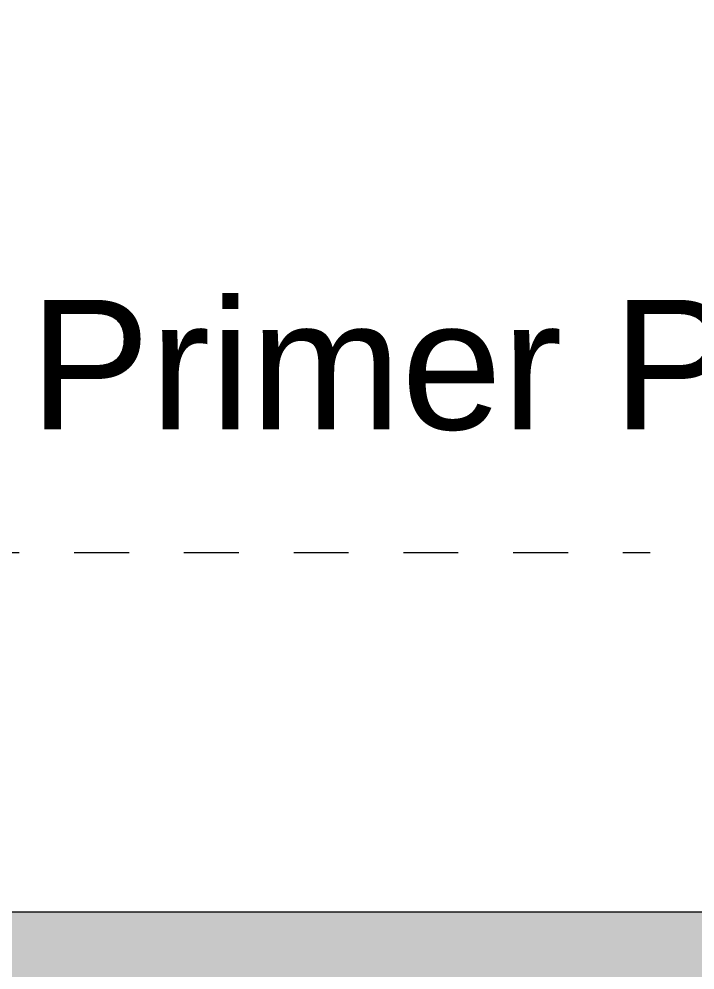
# Model space of a CAD drawing. Header units: metres. Extents: x 42 to 294, y -52 to 32.
# Drawn here: x 243.577 to 244.808, y -38.134 to -36.401 of the extents above; entities that cross this region are included whole.
import ezdxf

# ---------------------------------------------------------------- set-up
doc = ezdxf.new("R2010")
doc.units = ezdxf.units.M
doc.header["$LTSCALE"] = 0.15
doc.linetypes.add('Trazo punto', pattern=[0.015875, 0.00635, -0.004763, 0, -0.004763])
doc.layers.get('0').update_dxf_attribs({"lineweight": 20})
doc.layers.add('A-FLORLEM', color=6, linetype='Continuous', lineweight=9)
doc.layers.add('A-FLOROTM', color=6, linetype='Continuous', lineweight=13)
doc.layers.add('MUROS', color=11, linetype='Continuous')
doc.styles.get("Standard").update_dxf_attribs({"font": 'arial.ttf', "height": 0.15})

msp = doc.modelspace()

# ---------------------------------------------------------------- hatches: boundary and pattern name
at = {"layer": 'MUROS'}
h = msp.add_hatch(color=256, dxfattribs=at)
h.paths.add_polyline_path([(247.1207, -28.6288), (247.0207, -28.6288), (247.0207, -29.6288), (242.5207, -29.6288), (242.4207, -29.6288), (241.5207, -29.6288), (241.3707, -29.6288), (240.1957, -29.6288), (238.2957, -29.6288), (238.1457, -29.6288), (233.8957, -29.6288), (233.8957, -28.6288), (233.5957, -28.6288), (233.5957, -30.3288), (233.8957, -30.3288), (233.8957, -29.9288), (238.1457, -29.9288), (238.1457, -32.4288), (238.2957, -32.4288), (238.2957, -29.9288), (240.1957, -29.9288), (241.3707, -29.9288), (241.3707, -32.4288), (240.1957, -32.4288), (238.2957, -32.4288), (238.1457, -32.4288), (233.8957, -32.4288), (233.8957, -31.4288), (233.5957, -31.4288), (233.5957, -33.1288), (233.8957, -33.1288), (233.8957, -32.7288), (238.1457, -32.7288), (238.1457, -35.2288), (238.2957, -35.2288), (238.2957, -32.7288), (240.1957, -32.7288), (241.3707, -32.7288), (241.3707, -35.2288), (240.1957, -35.2288), (238.2957, -35.2288), (238.1457, -35.2288), (233.8957, -35.2288), (233.8957, -34.2288), (233.5957, -34.2288), (233.5957, -35.9288), (233.8957, -35.9288), (233.8957, -35.5288), (238.1457, -35.5288), (238.1457, -38.0288), (238.2957, -38.0288), (238.2957, -35.5288), (240.1957, -35.5288), (241.3707, -35.5288), (241.3707, -38.0288), (241.5207, -38.0288), (241.5207, -35.5288), (245.7207, -35.5288), (245.7207, -35.9288), (245.8286, -35.9288), (246.0207, -35.9288), (246.0207, -34.3288), (245.8286, -34.3288), (245.7207, -34.3288), (245.7207, -35.2288), (241.5207, -35.2288), (241.5207, -32.7288), (245.7207, -32.7288), (245.7207, -33.1288), (245.8286, -33.1288), (246.0207, -33.1288), (246.0207, -32.7288), (247.0207, -32.7288), (247.1207, -32.7288), (247.1207, -31.4288), (247.0207, -31.4288), (247.0207, -32.4288), (241.5207, -32.4288), (241.5207, -29.9288), (245.7207, -29.9288), (245.7207, -30.3288), (246.0207, -30.3288), (246.0207, -29.9288), (247.0207, -29.9288), (247.1207, -29.9288)])
h.paths.add_polyline_path([(247.1207, -25.8288), (247.0207, -25.8288), (247.0207, -26.8288), (240.1957, -26.8288), (238.2957, -26.8288), (238.1457, -26.8288), (233.8957, -26.8288), (233.8957, -25.8288), (233.5957, -25.8288), (233.5957, -27.5288), (233.8957, -27.5288), (233.8957, -27.1288), (238.1457, -27.1288), (238.1457, -29.6288), (238.2957, -29.6288), (238.2957, -27.1288), (240.1957, -27.1288), (241.3707, -27.1288), (241.3707, -29.6288), (241.5207, -29.6288), (241.5207, -27.1288), (245.7207, -27.1288), (245.7207, -27.5288), (246.0207, -27.5288), (246.0207, -27.1288), (247.0207, -27.1288), (247.1207, -27.1288)])
h.paths.add_polyline_path([(247.1207, -23.0288), (247.0207, -23.0288), (247.0207, -24.0288), (241.5207, -24.0288), (241.3707, -24.0288), (240.1957, -24.0288), (238.2957, -24.0288), (238.1457, -24.0288), (233.8957, -24.0288), (233.8957, -23.0288), (233.5957, -23.0288), (233.5957, -24.7288), (233.8957, -24.7288), (233.8957, -24.3288), (238.1457, -24.3288), (238.1457, -26.8288), (238.2957, -26.8288), (238.2957, -24.3288), (240.1957, -24.3288), (241.3707, -24.3288), (241.3707, -26.8288), (241.5207, -26.8288), (241.5207, -24.3288), (245.7207, -24.3288), (245.7207, -24.7288), (246.0207, -24.7288), (246.0207, -24.3288), (247.0207, -24.3288), (247.1207, -24.3288)])
h.paths.add_polyline_path([(247.1207, -21.2288), (246.0207, -21.2288), (246.0207, -20.2288), (245.8707, -20.2288), (245.8707, -21.2288), (233.5957, -21.2288), (233.5957, -21.5288), (233.5957, -21.9288), (233.8957, -21.9288), (233.8957, -21.5288), (240.1957, -21.5288), (241.3707, -21.5288), (241.5207, -21.5288), (245.7207, -21.5288), (245.7207, -21.9288), (246.0207, -21.9288), (246.0207, -21.5288), (247.1207, -21.5288)])
h.paths.add_polyline_path([(238.2957, -21.5288), (238.1457, -21.5288), (238.1457, -24.0288), (238.2957, -24.0288)])
h.paths.add_polyline_path([(241.5207, -21.5288), (241.3707, -21.5288), (241.3707, -24.0288), (241.5207, -24.0288)])
h.paths.add_polyline_path([(246.0207, -37.1288), (245.8286, -37.1288), (245.7207, -37.1288), (245.7207, -38.0288), (241.5207, -38.0288), (241.3707, -38.0288), (240.1957, -38.0288), (238.2957, -38.0288), (233.8957, -38.0288), (233.8957, -37.0288), (233.5957, -37.0288), (233.5957, -38.3288), (233.8957, -38.3288), (237.3957, -38.3288), (237.3957, -41.4288), (237.6957, -41.4288), (237.6957, -38.3288), (242.808, -38.3288), (242.808, -38.8288), (243.2323, -38.8288), (243.2323, -38.3288), (245.7207, -38.3288), (246.0207, -38.3288)])

# ---------------------------------------------------------------- linework, layer by layer
at = {"linetype": 'Trazo punto', "ltscale": 0.1}
msp.add_line((242.877, -37.3729), (244.7266, -37.3729), dxfattribs=at)
at = {"layer": 'A-FLOROTM'}
msp.add_line((245.7207, -38.0288), (241.5207, -38.0288), dxfattribs=at)

# ---------------------------------------------------------------- texts
at = {"layer": 'A-FLORLEM', "insert": (243.5955, -36.9129), "char_height": 0.236048, "width": 1.8144, "attachment_point": 1, "line_spacing_factor": 0.938532}
msp.add_mtext('Primer Piso', dxfattribs=at)

doc.saveas('drawing.dxf')
